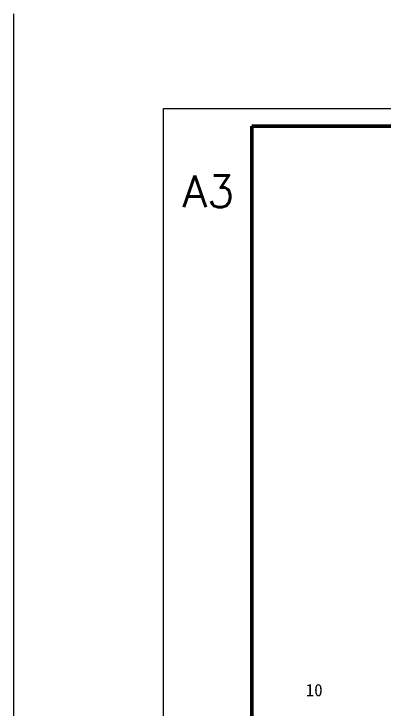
# Model space of a CAD drawing. Header units: millimetres. Extents: x 2517 to 6633, y 792 to 3241.
# Drawn here: x 3117.5 to 3169.8, y 1620.1 to 1718.3 of the extents above; entities that cross this region are included whole.
import ezdxf

# ---------------------------------------------------------------- set-up
doc = ezdxf.new("R2010")
doc.units = ezdxf.units.MM
for name, color, linetype, lineweight in [('实线', 7, 'Continuous', 25), ('尺寸标注', 2, 'Continuous', 9), ('引导线', 6, 'Continuous', 9), ('粗实线', 9, 'Continuous', 50)]:
    doc.layers.add(name, color=color, linetype=linetype, lineweight=lineweight)
doc.styles.add('st', font='txt.shx')
doc.styles.get("Standard").update_dxf_attribs({"font": 'simfang.ttf'})

msp = doc.modelspace()

# ---------------------------------------------------------------- linework, layer by layer
at = {"layer": '尺寸标注', "ltscale": 0.2}
msp.add_line((3117.5189, 792.4263), (3117.5189, 1718.264), dxfattribs=at)
at = {"layer": '引导线'}
for p, q in [((3138.6726, 1704.8868), (3348.6726, 1704.8868)), ((3138.6726, 1556.3868), (3138.6726, 1704.8868))]:
    msp.add_line(p, q, dxfattribs=at)
at = {"layer": '粗实线'}
for p, q in [((3151.1726, 1558.8868), (3151.1726, 1702.3868)), ((3151.1726, 1702.3868), (3346.1726, 1702.3868))]:
    msp.add_line(p, q, dxfattribs=at)

# ---------------------------------------------------------------- texts
at = {"layer": '实线', "ltscale": 0.2, "insert": (3141.3934, 1695.4147), "char_height": 4.5, "width": 12.5, "attachment_point": 1, "style": 'st'}
msp.add_mtext('A3', dxfattribs=at)
at = {"layer": '实线', "insert": (3158.8276, 1622.6045), "char_height": 1.75, "width": 10.793376, "attachment_point": 5}
msp.add_mtext('  10', dxfattribs=at)

doc.saveas('drawing.dxf')
